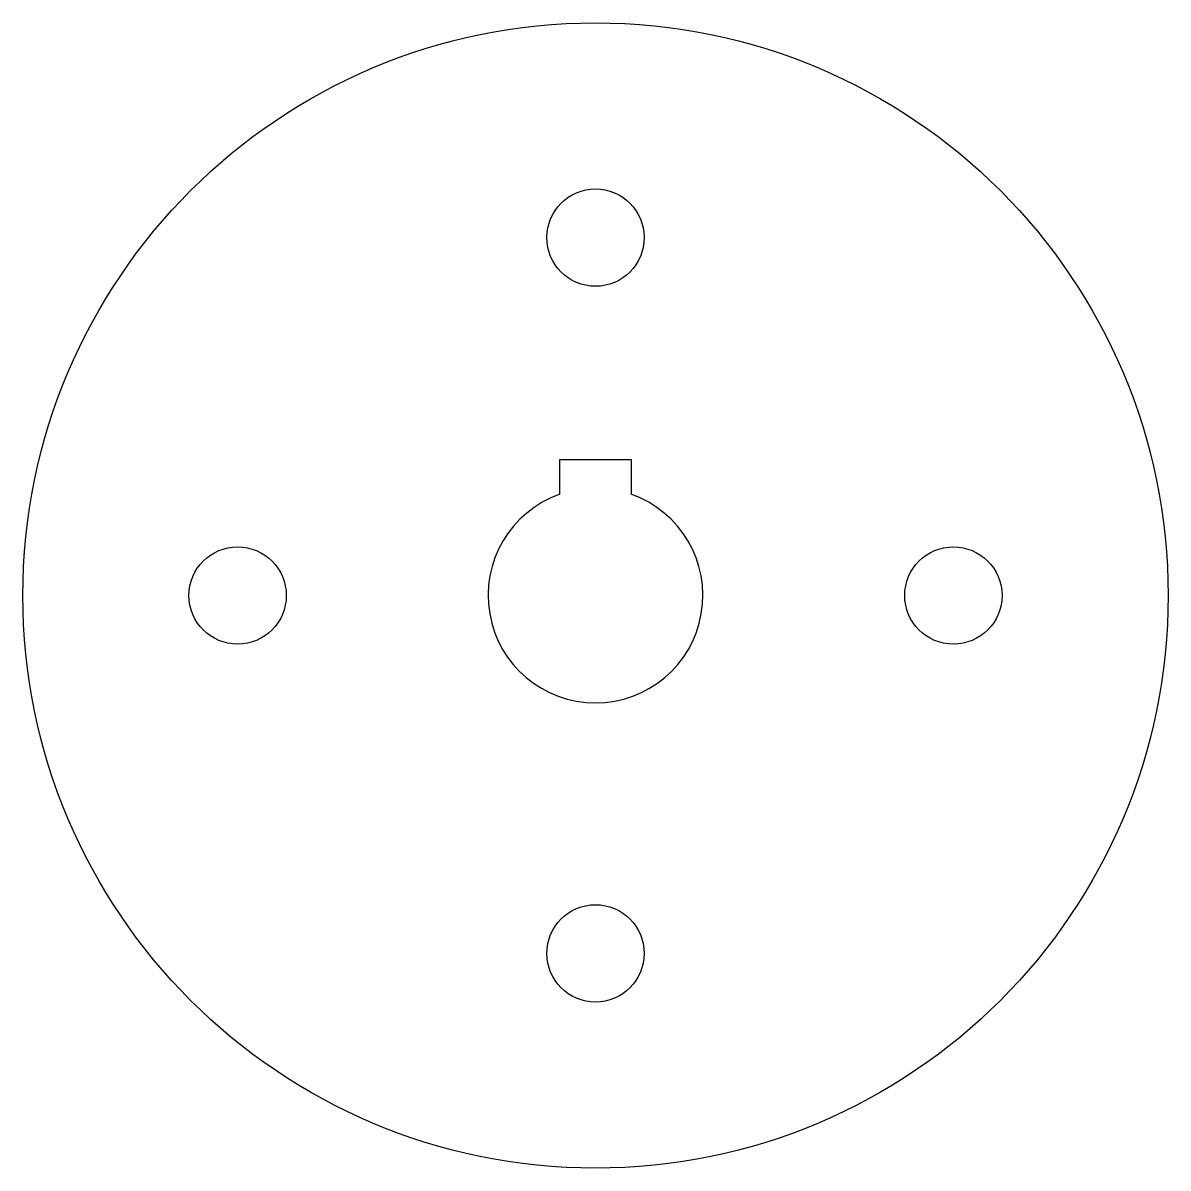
# Model space of a CAD drawing. Header units: millimetres. Extents: x -40 to 40, y -40 to 40.
import ezdxf

# ---------------------------------------------------------------- set-up
doc = ezdxf.new("R2010")
doc.units = ezdxf.units.MM
doc.layers.add('Sketch002', color=7, linetype='CONTINUOUS')

msp = doc.modelspace()

# ---------------------------------------------------------------- linework, layer by layer
at = {"layer": 'Sketch002'}
for p, q in [((-2.5, 9.50107), (2.5, 9.50107)), ((-2.5, 7.07107), (-2.5, 9.50107)), ((2.5, 9.50107), (2.5, 7.07107))]:
    msp.add_line(p, q, dxfattribs=at)
for centre, radius in [((0, 0), 40), ((0, 25), 3.4), ((-25, 0), 3.4), ((25, 0), 3.4), ((0, -25), 3.4)]:
    msp.add_circle(centre, radius, dxfattribs=at)
msp.add_arc((0, 0), 7.5, 109.471, 70.5288, dxfattribs=at)

doc.saveas('drawing.dxf')
